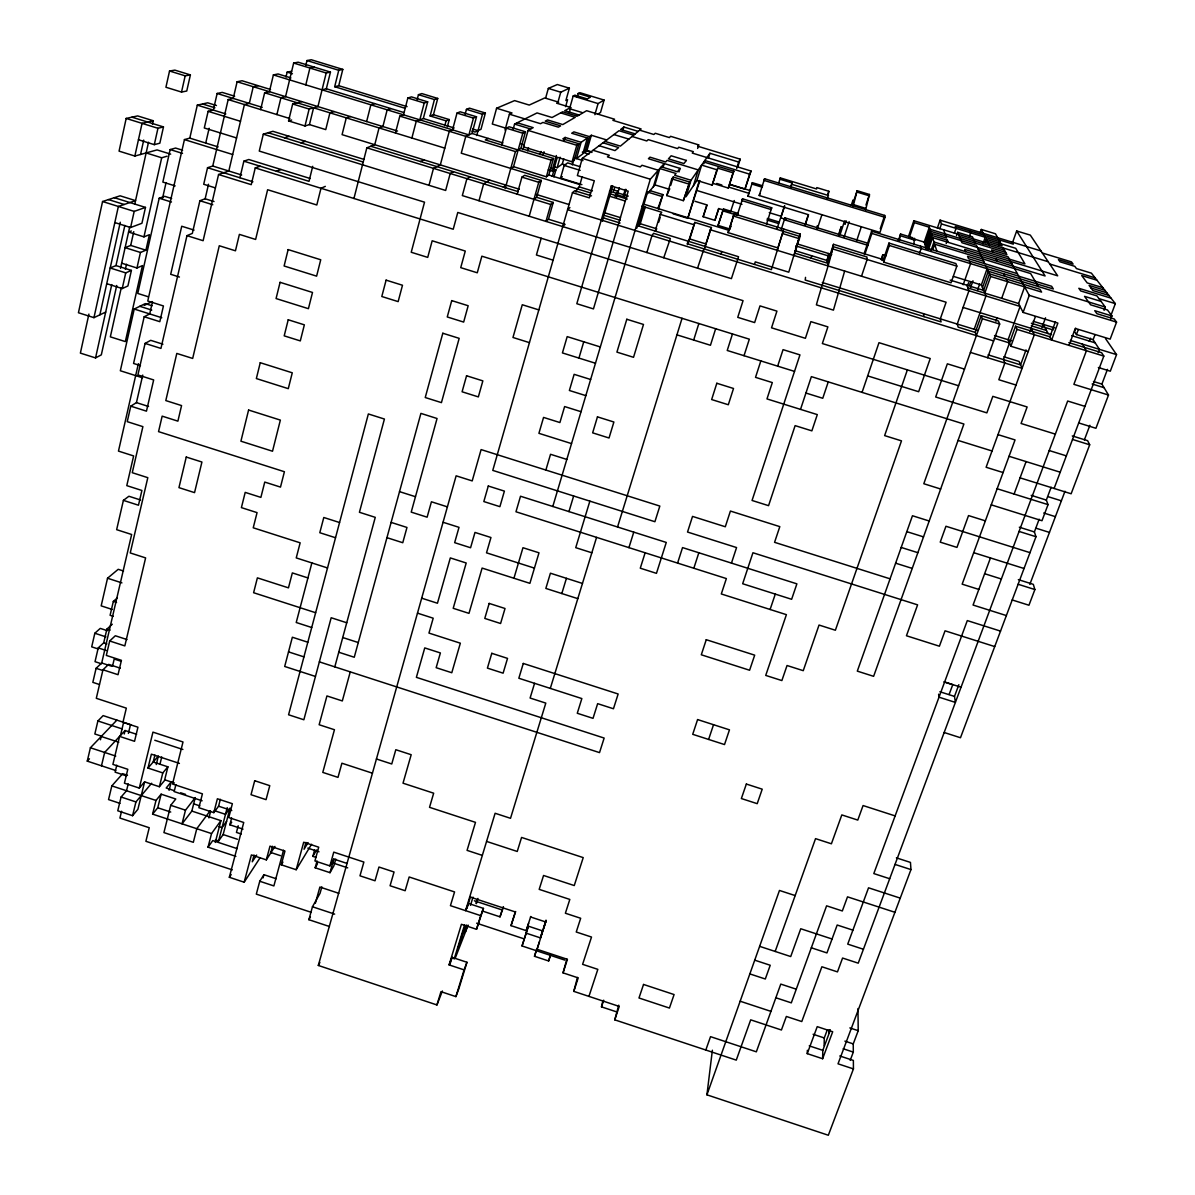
<?xml version="1.0" encoding="UTF-8"?>
<svg xmlns="http://www.w3.org/2000/svg" width="1195" height="1195" viewBox="0 0 1195 1195"><rect width="100%" height="100%" fill="white"/><g stroke="black" fill="none" stroke-linecap="round" stroke-linejoin="round"><path stroke-width="1.5" d="M845.029 221.135L845.014 224.287L846.15 220.836M828.912 1029.941L828.867 1033.048L830.062 1029.851M824.132 1045.759L824.281 1037.947L827.224 1030.045M807.372 1050.3L807.252 1053.646L822.623 1058.725L822.802 1050.345L830.286 1030.254M844.656 271.041L833.438 310.132L816.394 304.874C821.816 284.649 829.449 264.782 833.498 244.318L883.404 259.629L883.717 262.138L951.041 282.797L956.836 266.126L955.91 263.572L888.975 243.078L883.404 259.629M827.806 265.858L828.09 260.809L833.498 244.318M828.508 253.519L827.164 261.585M827.388 199.027L828.822 191.275L816.782 187.6L816.603 188.974L780.305 177.891L778.662 183.104M816.932 228.932L817.275 225.736M811.256 258.18L811.539 255.715M839.786 1055.962L853.364 1060.443L853.439 1068.913L828.329 1135.25L706.932 1094.829L712.369 1050.226M805.535 277.359L805.206 280.033L941.122 321.903L940.316 318.856L946.111 302.23L710.308 229.754L704.124 249.77M754.508 264.424L755.27 261.869L788.76 272.191L800.321 234.145L734.148 213.86L728.024 232.607L777.915 247.933L777.347 250.352M794.152 255.521L799.948 236.446L733.222 215.966M93.957 317.661L118.365 206.451L135.543 200.626L120.112 195.816L102.561 201.522L78.437 312.746L93.957 317.661L105.698 312.074M152.482 124.34L153.274 120.755L137.634 115.915L126.177 118.439L119.067 151.138L134.856 156.052L157.053 149.913L170.676 154.14M1084.94 406.36L1067.673 401.027L858.234 963.17L842.58 958.046L837.471 971.893L821.876 966.77L801.785 1021.546L786.355 1016.467L781.425 1030L750.699 1019.843L736.269 1060.129L614.768 1019.843L618.726 1005.174M88.908 314.076L80.379 353.108L95.555 357.917L101.321 354.855L116.722 285.486M99.872 314.838L120.277 222.24M134.856 156.052L142.056 123.354L153.274 120.755M95.555 357.917L111.762 284.589M106.743 283.678L122.234 288.563L127.91 285.978L131.39 270.414L125.729 272.878L110.194 267.994L115.975 265.574L124.848 225.437M140.547 154.484L143.714 140.099M120.516 268.337L129.732 226.826M134.766 204.136L148.509 142.235M130.613 227.513L134.184 211.395L145.491 207.407L141.936 223.271L130.613 227.513L114.839 222.569M121.203 288.055L110.343 336.856L125.341 341.591L142.444 265.604L136.962 267.994L121.666 263.184M125.37 269.368L126.506 264.244M131.36 230.993L128.567 232.054L143.953 236.864L149.405 234.713L145.924 250.188L140.442 252.459L125.117 247.664L130.703 245.423L133.765 231.666M169.541 71.013L165.926 87.25L181.52 92.06L186.749 91.014L190.393 74.912L174.873 70.132L169.541 71.013L185.18 75.823L190.393 74.912M122.234 288.563L125.729 272.878M154.304 144.655L157.949 128.283L163.476 126.924L159.846 143.176L154.304 144.655L138.456 139.74M136.962 267.994L140.442 252.459M143.953 236.864L161.698 157.77L167.076 156.201M181.52 92.06L185.18 75.823M152.064 305.756L145.282 303.62L134.228 309.042L120.337 370.749L142.489 377.769M171.632 198.489L164.671 196.324L159.204 198.221L137.754 293.447L148.105 296.704M182.596 150.226L175.59 148.06L170.168 149.569L162.849 182.088L175.142 185.912M162.55 198.176L166.075 182.581M152.497 301.797L149.719 313.926L144.192 316.75L133.571 363.459L140.472 365.64M218.132 146.895L189.796 138.127L184.433 139.591L147.762 301.02L163.431 305.95L159.816 321.679L144.192 316.75M138.381 363.698L118.469 451.098L133.631 455.937L126.789 485.633L141.906 490.473L138.471 505.216L123.399 500.376L116.647 529.669L131.644 534.494L101.709 663.001L96.093 668.304L92.837 682.36L99.394 684.496M189.796 138.127L197.309 105.145L207.691 102.815L216.459 105.518M142.743 375.081L136.439 402.625L130.778 406.166L127.238 421.656L142.892 426.645L132.257 472.697L147.807 477.671L130.24 552.941L145.611 557.901L124.833 645.897L109.686 640.983L106.325 655.413L121.427 660.327L118.036 674.697L102.964 669.783L96.302 698.313L126.326 708.142L122.951 722.303L137.933 727.202L134.542 741.303L119.575 736.389L112.898 764.397L127.79 769.296L124.429 783.188L139.292 788.088L144.61 781.859L159.383 786.713L164.507 780.544L167.898 766.832L153.214 762.007L154.902 755.106M162.938 344.205L150.704 340.336L145.088 343.413L137.903 374.931L153.662 379.935L146.462 411.155L130.778 406.166M234.653 96.212L222.24 92.403L217.146 93.479L213.322 110.089L208.124 111.329L204.3 127.984L236.565 137.948M705.155 246.439L711.428 227.513L694.848 222.404L689.769 238.97L687.155 243.675L771.387 269.622L783.756 229.067M205.734 143.056L209.14 128.253M107.341 630.691L100.261 628.391L94.838 633.245L91.701 646.853L98.02 648.915M123.533 571.016L118.215 569.298L107.535 578.231L101.172 605.865L112.3 609.48M214.024 201.537L205.152 198.773L199.894 200.73L192.335 233.398L186.973 235.654L160.937 348.417L145.088 343.413M241.659 174.993L212.755 166.03L207.542 167.718L203.718 184.269L215.01 187.779M112.285 624.223L106.893 629.108L103.696 642.85L98.229 647.899L95.032 661.671L101.441 663.763M205.152 198.773L208.513 184.254M212.755 166.03L228.185 99.573L233.234 98.438L237.118 81.753L242.062 80.752L270.533 89.505M117.349 597.903L113.331 601.429L110.104 615.291L113.316 616.336M258.06 85.681L253.25 86.712L249.322 103.382L244.407 104.562L228.813 171.005L218.565 174.515L203.12 240.703L186.973 235.654M616.5 1011.836L601.488 1006.862L602.952 1000.588M115.721 770.491L87.265 761.125L90.402 747.771L116.886 720.122M130.613 724.648L103.143 715.611L97.9 720.958L94.838 733.984L101.739 736.254M112.554 666.078L114.212 659.028L120.814 661.179M868.033 243.302L784.951 217.849L784.503 219.79L868.197 245.438M100.44 739.765L101.216 736.478L118.783 742.244M239.926 177.771L243.87 161.161L248.784 159.503L310.162 178.503M101.485 765.801L104.652 752.447L125.072 730.518L136.618 734.298M260.644 109.567L264.633 92.762L269.398 91.671L273.386 74.912L278.062 73.971L290.923 77.914M260.122 166.195L255.252 167.912L251.249 184.657L218.565 174.515M363.967 159.398L272.893 131.301L263.303 134.169L259.27 151.078L424.524 202.179L411.229 252.264L427.72 257.388L432.172 240.778L465.273 251.055L460.732 267.65L477.268 272.789L481.854 256.193L749.325 339.186L744.022 355.692M120.471 735.522L123.608 722.363M790.627 187.809L792.076 182.94L779.917 179.22L780.305 177.891M127.492 775.271L122.667 773.688L111.822 785.892L108.551 799.589L119.963 803.354M116.766 765.233L115.108 772.149L126.58 775.913M124.235 733.999L125.072 730.518M128.403 733.386L130.479 724.723M276.896 114.571L280.93 97.766L285.56 96.631L293.656 63.051L298.167 62.2L330.447 72.088L326.34 88.774L322.067 89.834M285.993 77.048L287.159 72.133L291.61 71.252M128.194 783.875L126.536 790.746L121.098 797.02L117.767 810.793L132.57 815.692L137.903 809.269L144.61 781.859M121.576 811.241L119.918 818.052L149.241 827.732L145.895 841.295L232.308 869.885M334.152 111.568L329.925 112.823L325.757 129.613L309.46 124.594L304.994 125.968L288.578 120.919L292.67 103.98L301.752 101.605M305.771 65.486L306.981 60.557L311.268 59.75L342.801 69.4L338.753 85.696L334.675 86.712L338.753 70.281L342.801 69.4M305.815 84.86L309.908 68.025L314.3 67.144M132.57 815.692L135.931 801.92L151.66 783.233M139.292 788.088L152.945 732.132L182.999 741.976L172.528 784.01L202.418 793.839L198.893 807.715L213.83 812.63L218.58 806.207L220.358 799.321M167.898 766.832L162.789 772.911L147.986 768.056L151.377 754.179L179.414 763.396M304.994 125.968L309.132 109.044L317.945 106.579L326.19 73.014L330.447 72.088M309.46 124.594L313.583 107.804M156.261 764.561L158.352 756.047L147.986 768.056M160.085 763.71L161.743 756.943M191.842 811.076L195.263 797.588L185.494 810.18L182.043 823.848L191.842 811.076L220.911 820.651L211.53 833.572L152.601 814.124L155.992 800.456L161.131 794.182L175.77 799.007L170.736 805.31L163.924 832.586L193.321 842.311L196.787 828.703L210.126 810.837M159.383 786.713L162.789 772.911M312.717 166.314L308.997 181.326L243.87 161.161M152.601 814.124L157.755 807.775L161.131 794.182M169.093 790.313L171.184 781.933L166.195 788.013L174.261 790.672M175.889 784.682L174.156 791.583L202.119 800.784M785.981 219.447L780.813 217.863L781.201 216.325L769.251 212.665M366.626 121.546L370.868 104.816L374.752 103.621M353.944 198.475L366.835 147.821L374.767 144.714L379.054 127.925L382.893 126.55L387.18 109.82L390.929 108.596M208.916 817.918L210.634 811.241M213.83 812.63L217.385 798.768L232.368 803.697L228.768 817.559L243.735 822.489L229.335 877.294L244.168 882.209L260.047 857.846M235.863 856.367L208.035 847.165L211.53 833.572M395.455 132.974L399.817 116.109L403.492 114.825L407.839 98.02L411.438 96.885L427.676 101.859L423.314 118.514L416.278 121.158L411.887 138.023M215.279 842.43L220.911 820.651M215.399 839.891L218.595 840.951L227.229 807.626M218.595 840.951L223.151 834.558L230.008 808.104L225.496 814.333L214.263 810.628M417.16 99.588L418.444 94.674L421.865 93.583L437.728 98.438L433.441 114.72L430.125 115.96L434.427 99.558L437.728 98.438M243.018 829.136L229.858 824.804L231.636 817.948M419.833 119.829L424.225 103.024L427.676 101.859M238.193 825.76L236.446 832.422L241.256 834.005M311.865 562.935L296.226 622.505L311.716 627.509M614.768 1019.843L619.249 1006.429L573.794 991.372L577.469 977.435M244.168 882.209L251.398 854.933L266.321 859.862L274.955 846.418M428.99 185.315L433.486 168.361L440.328 164.895L449.26 131.286L452.546 129.867L457.013 113.077L460.209 111.807L476.506 116.796L472.01 133.452L465.781 136.35L461.255 153.199L590.315 192.858M444.779 125.759L446.079 120.859L449.275 119.575L447.363 126.76M254.057 854.993L252.264 861.789L256.671 855.067M276.194 878.743L263.931 874.695L259.763 881.253L256.313 894.129L310.954 912.233M465.124 114.272L466.438 109.357L469.486 108.162L485.379 113.017L480.987 129.284L475.057 132.048L471.831 131.062M266.321 859.862L269.995 846.135L284.963 851.079L281.243 864.792L296.181 869.721L311.566 844.253M263.064 877.892L263.931 874.695M270.667 853.096L272.505 846.269M476.506 116.796L473.444 118.096L468.918 134.901L273.386 74.912M283.514 850.228L273.879 885.928L259.763 881.253M476.715 135.543L482.466 114.257L485.379 113.017M334.794 666.87L375.26 517.345L359.426 512.282L384.417 419.042L368.359 413.963L288.578 714.774L303.859 719.763L331.179 617.74L346.744 622.759M569.193 112.853L570.717 107.475L556.661 103.188L558.692 102.187L544.756 97.945L529.236 105.07L514.597 100.604L496.582 108.252L492.295 124.026L505.978 128.224M296.181 869.721L303.694 842.236L318.721 847.195L314.927 860.953L329.925 865.912L333.823 859.071L347.073 863.432M350.254 671.874L342.323 700.942L326.937 695.938L319.14 724.738L334.451 729.727L322.784 772.403L337.991 777.377L341.904 763.217L372.437 773.195M479.016 200.745L483.646 183.806L489.666 180.087M305.92 842.415L304.053 849.257L308.101 842.595M505.037 130.061L509.399 114.182L512.013 112.972L496.582 108.252M501.736 144.953L506.336 128.179L509.13 126.789L525.471 131.794L520.856 148.434L515.433 151.586L505.216 188.496M316.033 857.398L312.866 856.352L314.658 849.809M513.223 129L514.582 124.086L537.048 112.927L552.045 117.513L562.726 111.777L577.185 116.184L586.611 110.702L614.559 119.231L612.93 120.351L641.132 128.955L620.399 146.119L604.879 141.368M335.765 859.085L333.868 865.852L330.014 872.679L315.166 867.779L317.048 860.968M510.773 168.42L513.536 166.688L522.812 133.228L525.471 131.794M329.432 926.513L308.878 919.702L312.463 906.766L320.066 893.262L321.843 886.839M517.241 122.771L533.179 127.641L528.085 130.389L523.5 146.895L572.091 161.803L574.302 160.16L578.977 143.788L562.86 138.859L565.13 137.425L581.129 142.31L587.357 138.008L571.733 133.243L573.869 131.883L589.359 136.618L591.346 135.259L606.731 139.964M522.932 149.614L523.903 146.119M315.39 903.181L319.887 887.048L338.812 893.307M527.652 150.794L528.534 147.612M329.925 865.912L333.763 852.14L363.877 862.058L359.979 875.816L375.021 880.775L378.964 867.032L394.051 872.006L390.078 885.749L405.15 890.723L409.168 876.981L454.563 891.933L450.44 905.661L480.704 915.639L483.467 908.394L468.44 903.435L465.557 910.65L495.118 813.272L510.519 818.306L545.801 703.108L530.102 698.029L534.568 683.316M517.181 194.143L521.916 177.129L524.635 175.292L541.335 180.43L536.585 197.294L533.971 199.311M545.667 97.96L548.326 88.415L557.333 84.531L569.373 88.191L565.892 100.529L567.58 99.693L565.608 106.669M330.014 872.679L333.823 859.071M573.794 991.372L578.201 977.883L563.039 972.864L566.863 959.152M540.11 154.603L540.991 151.436M543.008 155.335L544.024 151.75M557.617 103.338L560.754 92.209L569.373 88.191M442.389 990.999L436.937 1004.95L318.318 965.455L456.132 475.819L472.204 480.913L481.107 449.589L659.834 506.068L654.905 521.722L492.773 470.397L572.465 192.664L574.765 190.707L591.51 195.861M529.206 216.235L538.751 182.297L541.335 180.43M513.536 166.688L546.369 176.785L551.074 160.1L553.494 158.442L520.856 148.434M546.369 176.785L548.819 174.993L553.494 158.442M552.299 169.795L556.332 155.529M577.185 97.049L578.186 93.479L590.405 97.198L587.238 98.916L574.87 95.152L573.182 95.988L569.582 108.715L581.995 112.494M553.599 170.287L557.109 157.874M552.224 176.397L553.599 171.527L555.944 169.839L550.641 168.211M553.912 176.98L555.944 169.839M564.204 140.666L565.13 137.425M553.688 166.673L557.139 167.733L560.111 157.217M541.171 238.238L536.421 254.998L553.106 260.166M553.24 202.433L550.775 204.494L545.966 221.404L548.46 219.223L553.24 202.433L536.585 197.294M557.139 167.733L562.292 164.014L563.771 158.845M581.905 184.627L560.56 178.055L564.145 165.433L567.64 162.879L579.963 166.658M572.091 161.803L576.797 145.297L578.977 143.788M572.375 164.925L573.854 159.712M581.129 142.31L576.468 158.562L582.802 153.886L587.357 138.008M633.619 135.169L619.01 130.703L582.294 158.397L577.379 175.575L594.303 180.774L589.344 197.862L572.465 192.664M594.871 114.69L598.068 103.577L604.102 100.066L579.829 92.672L578.186 93.479M589.359 136.618L584.848 152.377L586.85 150.884L591.346 135.259M576.065 192.126L577.021 188.78L579.246 186.883L582.129 176.875M604.102 100.066L600.532 112.464L597.515 114.361M622.939 130.255L623.88 127.029L638.19 131.39M602.355 221.209L612.721 185.763M613.632 191.066L614.603 187.734M615.037 196.413L617.86 191.26L611.422 189.288M616.426 196.114L617.86 191.26M616.545 197.28L619.398 187.6M623.387 195.636L625.239 189.333M624.313 195.741L626.15 189.467M513.94 578.246L522.962 547.713L538.99 552.807L529.893 583.339L482.108 568.073L468.978 613.364L453.204 608.3L466.199 562.994L450.321 557.916L437.445 603.236L421.701 598.187M545.876 470.053L550.536 454.294L566.803 459.433M578.933 358.097L583.757 341.785M552.792 506.471L650.304 179.235L664.241 163.566L663.18 167.121M771.686 207.736L771.148 209.558L741.811 200.581L742.558 198.818L771.686 207.736L766.488 224.242M536.689 949.263L534.494 956.299L548.639 960.974L550.208 955.671M636.815 228.17L646.883 194.397L654.935 184.881L659.819 168.54L676.041 173.499L674.652 175.247L691.009 180.266L709.905 153.274L738.689 162.057L740.198 159.174L697.671 146.208L698.702 144.894L670.619 136.32L669.379 137.574L655.248 133.257L653.889 134.497L639.669 130.165M638.548 225.93L643.537 209.23L645.21 207.153L640.266 223.734L638.548 225.93L738.54 256.731L731.415 278.644L462.331 195.592L466.916 178.652L470.083 176.815M653.381 186.719L658.296 170.243L641.969 165.254L640.281 166.941L607.404 156.874L609.345 155.26L593.064 150.286M658.087 207.885L662.911 194.591L649.871 190.602M658.475 209.334L662.911 194.591M568.954 511.594L573.645 496M646.868 252.548L651.947 235.654L653.575 233.339L670.35 238.507L663.748 257.762M641.909 206.137L661.746 212.232L660.208 214.353L655.174 231.053L656.757 228.813L640.266 223.734M658.744 222.18L660.237 217.206M666.765 195.577L671.799 178.847L673.233 177.039L689.739 182.088L683.346 200.67L666.765 195.577L669.738 188.661M670.739 185.33L673.233 177.039M678.999 171.96L680.074 168.405L648.422 158.726L649.975 157.157L665.66 161.967L667.064 160.384L698.253 169.914L693.458 185.628M436.937 1004.95L440.97 991.656L455.892 996.615L458.805 988.862L466.946 962.274L452.068 957.344L449.096 964.903L464.093 969.877L466.946 962.274M449.096 964.903L461.419 924.303L476.521 929.292L483.467 908.394M561.814 593.542L566.43 578.32M589.867 501.123L575.736 547.668L591.854 552.792M450.052 964.006L452.068 957.344M466.901 908.529L470.516 896.623M697.626 148.449L698.702 144.894M683.346 200.67L689.739 182.088M454.19 959.017L464.541 924.975M470.501 905.347L473.011 897.131M691.009 180.266L686.005 196.727L696.939 180.475L701.629 165.104L716.88 169.765L717.851 168.166L733.013 172.797L733.864 171.199L703.795 162.012M466.379 925.049L463.959 932.996L466.647 926.125M465.497 931.861L467.409 925.602M475.983 903.106L477.044 899.596M476.372 903.674L477.97 898.431M703.825 163.834L704.856 160.503L749.638 174.171L751.043 171.019L692.234 153.065L693.354 151.645L678.79 147.209L677.565 148.583L648.258 139.636L646.794 140.965L632.065 136.469M673.129 213.83L687.782 218.341L699.314 180.55M699.882 180.564L687.782 218.341M708.426 158.113L709.905 153.274M455.892 996.615L464.093 969.877M476.521 929.292L480.704 915.639M550.312 688.395L596.574 537.362M687.454 244.631L694.848 222.404M696.939 180.475L712.16 185.135L716.88 169.765M712.16 185.135L717.851 168.166M718.822 208.722L714.924 220.343L703.138 216.728L706.783 204.883L694.967 201.268M707.082 205.122L703.138 216.728M617.546 526.995L682.046 318.303M697.551 268.188L703.96 248.859M714.924 220.343L718.598 208.513L730.414 212.142L731.101 210.649M482.332 911.008L500.018 916.849L503.005 907.229M500.018 916.849L503.454 906.871M713.161 183.418L728.278 188.048L733.013 172.797M733.864 171.199L728.278 188.048M729.398 228.887L718.061 225.407L723.483 208.946L738.002 213.397L737.21 215.264L722.602 210.783M723.483 208.946L718.061 225.407M736.688 168.495L738.689 162.057M737.733 167.121L740.198 159.174M730.414 212.142L734.253 200.521M528.623 923.272L526.203 930.651L511.012 925.647L515.299 911.934L469.725 896.922M628.928 547.639L633.768 532.134M693.683 340.052L698.851 323.516M515.687 911.501L511.012 925.647M734.148 213.86L728.995 230.351L643.582 204.121M729.876 229.201L730.877 225.974L728.024 232.607M730.025 184.642L744.933 189.198L749.638 174.171M737.21 215.264L742.558 198.818M751.043 171.019L744.933 189.198M526.099 933.146L540.394 937.866L542.575 930.875L528.384 926.185L522.051 945.977L564.876 960.123M563.039 972.864L567.416 959.316L537.063 949.293L539.393 941.794M543.695 928.246L545.981 920.942M805.206 225.108L808.552 214.727L747.965 196.189L752.342 182.671L762.679 185.822M526.203 930.651L530.759 916.475M645.136 552.777L640.281 568.193L656.458 573.346L666.272 542.44L520.512 496.239L515.971 511.774L726.366 578.574L721.302 593.96L786.4 614.663L765.726 675.414L781.874 680.567L787.042 665.51L803.249 670.679L819.038 625.045L835.38 630.243L901.493 440.865L884.629 435.607L907.378 369.882M715.656 328.73L710.457 345.265L676.938 334.854M522.051 945.977L528.384 926.185M759.213 195.532L764.591 178.742L884.703 215.429L885.002 217.356L879.953 232.457L759.213 195.532L759.856 193.769M534.494 956.299L536.51 949.965M540.394 937.866L546.025 920.135M537.063 949.293L545.861 921.45M732.475 333.958L727.232 350.479L794.511 371.391M777.123 228.454L784.488 206.048M780.813 217.863L784.667 205.809M790.97 186.42L792.076 182.94M781.246 229.425L784.951 217.849M548.639 960.974L550.671 954.641M777.915 247.933L783.233 231.307M677.58 563.084L682.539 547.594L796.886 583.847L791.628 599.292L742.663 583.743L752.94 552.747L917.596 604.864L906.452 635.755L939.404 646.211L945.051 630.811L994.718 646.57M795.526 248.978L800.321 234.145M693.832 568.237L698.836 552.762M760.842 360.92L755.524 377.351L772.314 382.579L766.981 398.921L817.305 414.605L811.868 430.857L795.123 425.629L768.564 505.664L752.058 500.466L799.948 354.885L783.054 349.642L777.661 366.148M805.445 223.525L808.223 214.921M827.702 194.71L828.822 191.275M817.32 228.828L821.831 214.98M826.776 260.749L828.374 255.909L795.81 245.901M838.487 234.952L841.205 226.677L838.995 234.892M588.941 996.391L597.829 969.354L582.607 964.335L591.51 937.044L576.244 932.01L580.68 918.268L565.384 913.234L569.821 899.432L539.184 889.364L543.561 875.472L574.257 885.555L583.22 857.607L521.573 837.441L517.241 851.467L486.574 841.414M731.459 563.099L736.568 547.564L687.528 532.044L692.532 516.404L725.305 526.756L730.414 511.057L779.812 526.636L774.569 542.321L890.066 578.828M840.025 234.773L844.462 221.269M851.273 205.271L852.991 200.073L853.081 203.03L857.144 190.707L869.452 194.471L865.628 209.842M853.185 206.048L857.144 190.707M843.984 237.342L849.137 221.702M865.957 205.017L869.452 194.471M601.488 1006.862L603.699 1000.2M800.516 409.377L811.375 376.634L963.902 424.031L873.62 676.325L857.308 671.127L912.457 515.747L929.202 521.005M856.531 241.181L861.192 227.11M864.09 253.803L871.618 231.203L1051.63 286.277L1053.318 288.966L871.842 233.413L871.618 231.203M864.777 254.58L871.842 233.413M861.52 276.224L867.107 259.494L866.928 256.985L833.408 246.708L827.941 263.318L794.57 253.056M708.605 739.436L713.534 724.708M828.255 381.877L822.757 398.279L805.923 393.035M880.252 228.753L884.703 215.429M881.148 259.599L882.776 254.729L886.063 255.73M881.985 260.42L882.776 254.729M883.717 262.138L889.334 245.468L888.975 243.078M770.103 609.48L775.286 594.109M898.222 240.957L900.567 234.026L912.801 237.76M899.193 241.181L900.567 234.026M913.846 220.716L908.827 235.49L909.29 237.536L924.243 242.107L925.438 246.379L930.606 231.292L929.337 227.229L914.354 222.658L913.846 220.716L1048.194 261.735M909.29 237.536L914.354 222.658M862.058 392.378L878.982 342.681L930.233 358.53L918.656 391.721L867.675 375.902M913.846 243.735L914.548 238.298M919.478 253.385L921.136 248.515L920.523 246.155M924.243 242.107L929.337 227.229M924.84 244.228L929.964 229.246L1005.682 252.369M926.05 248.56L931.264 233.354L946.604 238.044L943.602 229.798M927.26 249.083L931.921 235.46L931.264 233.354M928.485 249.606L932.593 237.596L1057.68 275.821L1030.314 235.116L1016.661 230.964L1012.464 242.779M937.373 228.066L940.092 220.149L1040.92 250.905M930.98 250.681L933.967 241.973L932.593 237.596M939.808 228.738L941.466 223.928L940.092 220.149M932.862 249.486L934.684 244.213L1030.643 273.565L1038.335 286.576M946.216 243.586L947.396 240.195L931.921 235.46M954.372 233.189L956.045 228.379L955.253 226.438L1013.255 244.138L1012.06 242.107M956.553 235.579L957.673 232.323L972.476 236.849L973.417 238.895M969.518 236.042L970.639 232.831L969.728 230.859M980.049 232.965L981.289 229.455L995.48 233.787L1002.127 245.901L987.294 241.375M963.2 284.754L970.594 263.647L969.563 261.167M967.412 286.053L968.607 282.662M982.977 243.705L985.233 237.282L981.289 229.455M969.563 285.187L970.773 281.751M985.128 242.54L986.263 239.314L1015.72 248.306L1024.922 263.886L978.361 249.65M970.534 287.741L972.969 280.81M705.812 1050.032L710.532 1036.662L756.345 1051.824L780.783 984.097L796.273 989.191M977.435 290.34L979.691 283.917M974.179 329.282L985.98 295.972L981.364 284.948L987.1 268.696M982.484 287.637L988.28 271.25L1105.3 307.07L1104.075 310.341M998.721 244.945L999.856 241.734L941.466 223.928M984.799 293.148L990.685 276.493L985.95 266.186M976.39 335.616L975.269 332.419L981.214 315.674L998.363 320.947L999.677 324.054L987.623 357.723M706.932 1094.829L779.469 890.454L795.168 895.578M981.214 315.674L982.38 318.736L923.81 483.736L940.644 489.009M1001.694 298.332L1007.639 281.691L1006.28 279.003M995.883 321.216L997.063 317.9M775.167 951.459L815.543 838.636L831.406 843.789L841.818 814.915L857.786 820.084L863.074 805.549L895.115 815.901M1016.004 385.044L998.826 379.726L1004.846 363.026L1003.486 359.605L1015.526 326.22L1049.897 336.796L1051.66 340.037L1057.874 323.083L1023.099 312.418L1018.618 303.515L1024.608 286.89M1028.178 351.569L1010.895 346.251L1016.99 329.372L1015.526 326.22M1023.099 312.418L1029.253 295.359L1008.132 256.85L961.975 242.734L957.673 232.323M1029.911 331.687L1035.363 316.675M1026.027 349.896L1020.575 364.878L988.131 354.87M1041.965 327.579L1045.52 317.825M1049.897 336.796L1055.439 321.664M764.591 178.742L763.978 180.385L885.002 217.356M807.252 1053.646L817.231 1026.639L832.691 1031.748L822.623 1058.725M990.461 557.945L973.059 605.043L1006.369 615.574M1014.092 494.028L1026.087 461.584M1069.032 345.385L1075.291 328.431L1110.17 339.141L1116.563 322.127L1114.233 319.005L1096.89 313.688L1094.754 310.685L1111.947 315.943L1110.693 319.304M1075.754 328.266L1074.559 331.508L1076.456 334.57L1093.126 339.694L1099.43 349.358L1098.19 352.674M1076.456 334.57L1078.263 329.686M949.099 694.519L952.759 684.675L943.871 681.837M938.628 694.205L939.001 697.178L955.388 702.406L954.491 696.401L958.853 684.69M1089.302 341.397L1090.497 338.185M1093.126 339.694L1094.949 334.809M1110.558 316.406L1115.338 303.635L1091.393 273.147L1076.486 268.591L1074.783 266.321L1059.995 261.81L1058.441 259.614L1073.11 264.095L1071.467 261.899L1042.339 253.011M944.169 732.505L960.481 737.733L1035.975 536.719L1034.392 531.924L1039.157 519.213M991.238 504.843L1041.98 520.721L1048.03 504.634L1046.342 500.078L1051.152 487.231M896.384 857.861L910.456 862.417L910.963 869.587L838.024 1063.819L853.439 1068.913M1054.109 488.456L1103.822 356.08L1101.611 352.689L1068.838 342.621M850.198 1060.368L853.305 1052.108L853.245 1043.892L858.219 1030.688L857.965 1008.565M1078.712 422.94L1095.934 428.288L1108.512 395.037L1101.909 384.103L1107.451 369.374M1029.836 584.385L1064.984 491.264M1084.373 439.894L1089.885 425.286M1105.509 338.558L1116.548 354.616L1110.304 371.197L1098.339 367.507M1018.349 579.635L1033.316 584.355L1034.885 589.553L1028.955 605.238L1012.225 599.965M1072.288 435.921L1087.629 440.686L1089.691 444.779L1071.138 493.774L1020.067 477.851M455.131 958.405L468.141 925.109M747.965 196.189L748.563 194.77M752.342 182.671L751.789 184.015L762.171 187.197M720.794 254.042L721.84 251.577M710.308 229.754L711.428 227.513M318.318 965.455L319.887 962.453M308.878 919.702L310.416 916.953M315.166 867.779L317.541 863.701M312.866 856.352L316.675 849.929M281.243 864.792L282.946 862.073M229.335 877.294L231.188 874.546M229.858 824.804L231.696 822.22M208.035 847.165L212.77 840.578L237.148 848.629M226.572 821.353L222.031 827.672L218.834 826.611M680.074 168.405L677.401 171.766L661.313 166.852M87.265 761.125L89.446 758.81M102.964 669.783L108.625 664.36L120.262 668.154M562.74 226.587L565.101 224.346L548.46 219.223M109.686 640.983L115.332 635.755L127.029 639.564M569.925 207.571L567.595 209.663L993.628 340.933M560.56 178.055L562.322 176.696M623.88 127.029L620.653 129.463L635.172 133.885M123.399 500.376L128.896 496.254L140.532 499.988M503.304 187.047L506.142 185.165M576.065 115.556L577.678 114.63M453.502 171.707L450.201 173.499L445.66 190.453L263.303 134.169M570.717 107.475L564.757 110.672L579.127 115.064M488.277 138.441L485.319 139.92L551.074 160.1M144.266 305.427L152.124 301.558M420.386 161.519L423.911 159.846M325.324 186.375L320.977 188.272L316.809 204.987L267.62 189.736L255.625 239.448L239.388 234.384L235.46 250.801L219.282 245.752L192.679 358.44L176.8 353.436L165.806 400.579L181.565 405.583L177.891 421.148L162.161 416.144L158.547 431.634L284.41 471.726L280.496 487.097L264.752 482.078L260.883 497.389L245.199 492.385L241.405 507.621L257.059 512.625L253.235 527.802L300.154 542.829L296.24 557.916L327.52 567.954M276.403 171.229L281.064 169.496M300.871 142.817L305.367 141.309M350.389 116.557L346.281 117.857L342.084 134.647L519.332 189.228M284.5 137.769L289.115 136.305M288.578 120.919L291.64 120.023M548.326 88.415L560.754 92.209M573.182 95.988L598.068 103.577M857.218 192.141L869.601 195.92M560.649 112.883L575.213 117.334L562.785 124.579L547.549 119.933L545.249 121.173L560.604 125.863L558.379 127.148L542.903 122.428L540.543 123.697L509.399 114.182M791.747 184.299L828.523 195.532M959.361 236.401L1004.472 250.173M1049.718 263.99L1095.083 277.837M853.125 204.524L865.494 208.303M1096.965 280.242L1081.714 275.582L1087.211 282.916L1102.806 287.681M613.901 134.557L628.854 139.113M930.606 231.292L976.345 245.259L984.814 263.707M1104.822 290.236L1089.093 285.426L1092.947 290.579L1108.93 295.464M1011.956 263.826L964.709 249.382L965.65 251.667M1091.005 287.98L1106.854 292.835M933.967 241.973L1045.102 275.955L1016.661 230.964M602.982 142.788L618.637 147.582L615.007 150.585L599.113 145.715M1111.036 298.152L1078.831 288.294L1080.713 290.938L1096.935 295.897L1105.3 307.07M900.955 235.938L915.041 240.255M983.694 261.272L967.577 256.342L968.562 258.732L1017.348 273.655M730.04 184.403L750.266 190.602M1098.967 298.63L1115.338 303.635M716.731 183.447L721.84 185.016M728.666 187.092L749.131 193.366M1101.043 301.394L1084.552 296.345L1090.572 304.8L1107.481 309.983L1111.947 315.943M306.981 60.557L338.753 70.281M418.444 94.674L434.427 99.558M466.438 109.357L482.466 114.257M514.582 124.086L530.655 129M528.085 130.389L576.797 145.297M585.371 149.913L590.315 151.436M586.85 150.884L591.973 152.452M293.656 63.051L326.19 73.014M407.839 98.02L424.225 103.024M457.013 113.077L473.444 118.096M506.336 128.179L522.812 133.228M671.799 178.847L688.439 183.94M889.334 245.468L956.836 266.126M990.685 276.493L1041.592 292.088L1039.949 289.31L989.475 273.849L983.634 290.37L950.159 280.108M582.323 152.153L588.986 154.2M697.731 190.752L741.976 204.3M582.294 158.397L650.304 179.235M1029.253 295.359L1116.563 322.127M338.753 85.696L407.092 106.639M433.441 114.72L449.275 119.575M574.362 157.964L582.951 160.593M767.324 218.431L778.976 222.001M287.159 72.133L292.431 73.761M334.675 86.712L405.329 108.357M430.125 115.96L446.079 120.859M472.712 129.015L478.045 130.658M520.751 143.744L524.321 144.849M654.935 184.881L669.484 189.348M953.371 276.374L981.364 284.948M766.876 219.94L778.587 223.54M326.34 88.774L403.88 112.554M423.314 118.514L454.145 127.97M472.01 133.452L502.931 142.937M967.905 287.965L1018.618 303.515M562.292 164.014L565.683 165.044M564.145 165.433L580.202 170.347M646.779 191.797L661.552 196.338M399.817 116.109L515.433 151.586M782.71 233.593L799.56 238.776M833.303 249.128L1020.097 306.443L1008.102 339.724L1010.895 346.251M797.827 244.094L831.735 254.505M548.266 169.884L553.599 171.527M618.024 192.963L628.271 196.099M609.51 191.155L615.993 193.142M1033.167 321.276L1054.797 327.923M616.441 194.576L626.763 197.743M548.819 174.993L579.799 184.523M610.839 194.053L627.211 199.087M794.989 250.636L828.09 260.809M1031.375 323.262L1053.183 329.954M1071.661 335.631L1095.188 342.86M237.118 81.753L397.547 131.047M579.246 186.883L592.421 190.931M608.897 195.995L625.403 201.074M1031.255 325.787L1046.461 330.462M264.633 92.762L444.779 148.135M660.208 214.353L693.593 224.615M963.08 307.444L1051.585 334.645M1070.361 340.426L1116.548 354.616M292.67 103.98L309.132 109.044M521.916 177.129L538.751 182.297M982.38 318.736L999.677 324.054M1016.99 329.372L1103.822 356.08M217.146 93.479L262.213 107.356M604.043 212.59L620.504 217.654M689.769 238.97L706.305 244.064M228.185 99.573L289.922 118.589M535.838 194.307L568.91 204.494M605.357 215.712L620.28 220.313M822.324 282.528L977.57 330.328M994.524 335.541L1011.508 340.769M370.838 146.253L518.271 191.663M603.341 217.863L620.071 223.017M975.269 332.419L958.181 327.161L957.24 324.069L968.951 290.743L966.889 285.232M994.091 338.215L1009.491 342.965M366.835 147.821L550.775 204.494M202.538 103.98L214.906 107.789M197.309 105.145L225.795 113.928M1093.47 381.504L1101.909 384.103M208.124 111.329L240.479 121.307M1003.86 356.767L1019.096 361.473L1022.083 368.359L970.43 352.405M1092.155 384.013L1104.075 387.688M268.128 132.72L363.25 162.072M1108.512 395.037L1073.887 384.342L1086.419 350.733L1082.326 344.1M964.499 369.121L947.351 363.818L935.685 396.994L986.861 412.872L992.821 396.352L1027.132 406.972L1021.068 423.493L1055.349 434.129M131.958 117.17L163.476 126.924M126.177 118.439L157.949 128.283M184.433 139.591L232.681 154.513M255.252 167.912L453.234 229.231L457.775 212.456L743.051 300.662L737.748 317.347L754.642 322.575L759.99 305.89L776.929 311.133L771.537 327.818L805.4 338.304L810.882 321.634L827.881 326.877L822.354 343.548L958.599 385.746M170.168 149.569L182.521 153.408M207.542 167.718L252.907 181.789M1072.513 439.446L1089.691 444.779M146.134 152.93L161.698 157.77M997.974 434.621L1015.048 439.924L962.154 584.161L978.824 589.419M1049.225 450.545L1066.343 455.863M199.894 200.73L212.785 204.733M538.826 309.893L522.275 304.74L512.969 337.483L529.43 342.636M958.046 440.402L992.029 450.978M1009.043 456.281L1060.204 472.204M159.204 198.221L171.468 202.045M600.323 346.953L567.192 336.617L562.427 352.928L595.468 363.25M1003.083 472.548L986.114 467.26L1034.317 334.705L1031.121 328.356M114.347 197.698L145.491 207.407M108.506 199.595L124.19 204.479M102.561 201.522L134.184 211.395M194.083 230.097L181.73 226.243L170.691 274.297L179.444 277.046M1048.015 496.642L1061.384 500.81M1031.18 495.342L1046.342 500.078M997.153 488.74L1048.03 504.634M1043.728 512.999L1055.394 516.658M590.629 379.487L574.138 374.334L569.373 390.481L585.819 395.635M1036.155 528.25L1049.449 532.417M130.703 245.423L145.924 250.188M1019.32 527.204L1034.392 531.924M985.367 520.856L968.533 515.583L956.956 547.4L940.226 542.142L945.947 526.263L1030 552.658M1019.096 531.431L1035.975 536.719M115.975 265.574L131.39 270.414M581.039 411.707L564.623 406.554L559.902 422.552L543.561 417.413L538.915 433.322L571.524 443.599M906.811 531.641L923.511 536.884M973.701 552.673L1024.04 568.506M139.8 306.308L151.765 310.073M901.209 547.444L917.865 552.688M984.635 573.719L1001.365 578.992M1018.125 584.265L1034.885 589.553M134.228 309.042L161.788 317.736M895.623 563.174L912.233 568.417M1000.529 631.109L967.308 620.593L873.814 873.575L889.692 878.728M136.439 402.625L148.553 406.464M399.518 491.638L415.472 496.702M447.393 506.859L431.425 501.781L427.123 517.181L411.214 512.117L437.056 418.504L420.909 413.395L354.258 657.25L338.768 652.231M443.061 522.26L459.014 527.339L454.653 542.664L470.576 547.743L474.983 532.432L490.951 537.511L486.514 552.837L534.419 568.118M944.603 682.016L961.034 687.244M939.868 691.741L954.491 696.401M391.109 522.394L406.972 527.458L402.76 542.724L386.941 537.66M582.473 583.444L550.417 573.212L545.846 588.433L577.812 598.65M339.559 522.529L323.8 517.495L319.797 532.716L335.526 537.735M307.937 577.932L292.342 572.913L288.458 587.85L257.388 577.857L253.609 592.72L315.644 612.721M417.488 613.154L433.188 618.203L428.96 633.081L460.344 643.194L451.785 672.74L436.16 667.691L440.387 652.948L424.748 647.914L416.383 677.341L604.147 738.062L599.517 752.611L319.364 661.866M342.741 637.533L358.276 642.552M307.817 642.223L292.357 637.234L284.694 666.466L315.45 676.445M107.535 578.231L121.92 582.891M288.518 651.887L303.933 656.877M113.331 601.429L116.542 602.459M895.025 864.418L910.963 869.587M106.893 629.108L110.104 630.138M94.838 633.245L105.937 636.86M900.253 898.132L868.541 887.81L847.733 944.125L863.417 949.263M103.696 642.85L106.893 643.896M98.229 647.899L106.265 650.513M894.935 912.293L847.509 896.847L842.326 910.963L826.596 905.825L791.299 1002.859L775.854 997.765M101.709 663.001L111.508 666.183M376.425 758.989L391.751 763.978L395.814 749.713L411.185 754.717L403.014 783.188L433.665 793.196L429.528 807.327L475.49 822.354L467.066 850.377L482.332 855.396M96.093 668.304L102.68 670.455M852.886 930.143L837.187 925.02L826.955 952.923L811.33 947.799M832.049 939.001L800.755 928.754L790.717 956.553L759.632 946.35M97.9 720.958L122.129 728.905M154.782 740.258L182.895 749.474M754.732 960.168L770.222 965.261L765.308 979.004L749.848 973.91M90.402 747.771L115.751 756.091M164.776 779.827L174.38 782.979M180.714 792.793L185.569 794.391M218.58 806.207L231.77 810.539M193.441 803.772L199.849 805.878M530.505 916.953L545.742 921.972M474.37 900.791L502.468 910.052M307.817 848.136L319.005 851.811M849.839 1027.924L858.219 1030.688M111.822 785.892L155.992 800.456M170.736 805.31L185.494 810.18M333.45 863.149L347.715 867.854M157.755 807.775L170.736 812.047M121.098 797.02L135.931 801.92M740.153 1001.216L770.939 1011.373M223.151 834.558L237.417 839.263M844.88 1041.129L853.245 1043.892M270.414 852.349L280.541 855.695M476.656 923.197L524.366 938.941M813.093 1034.258L824.281 1037.947M843.192 1048.762L853.305 1052.108M809.239 1045.864L822.802 1050.345M312.463 906.766L334.66 914.115M1003.292 248.022L1006.892 254.595L991.611 249.919L992.731 252.145M1043.145 324.338L1048.164 333.599M986.263 239.314L989.43 245.587M996.197 259.001L997.392 261.361M1003.636 273.76L1004.95 276.359M974.388 240.987L975.359 243.108M947.396 240.195L948.188 242.361M934.684 244.213L936.865 251.159M923.406 313.643L924.079 316.645M186.256 457.043L178.951 487.635L194.546 492.624L201.925 462.032L186.256 457.043M248.59 410.034L240.912 441.194L272.52 451.232L280.362 420.102L248.59 410.034M260.256 362.712L256.357 378.561L288.279 388.659L292.267 372.81L260.256 362.712M280.078 282.319L276.075 298.556L308.415 308.683L312.507 292.461L280.078 282.319M288.144 249.591L284.111 265.992L316.615 276.15L320.738 259.763L288.144 249.591M288.219 319.767L284.201 335.855L300.303 340.904L304.352 324.846L288.219 319.767M254.699 780.723L251.025 794.705L266.067 799.649L269.771 785.668L254.699 780.723M386.105 280.138L381.802 296.509L398.144 301.618L402.491 285.246L386.105 280.138M442.807 333.241L425.241 397.532L441.433 402.625L459.179 338.349L442.807 333.241M451.725 300.602L447.259 316.959L463.66 322.082L468.171 305.741L451.725 300.602M466.558 375.768L462.092 391.781L478.344 396.904L482.855 380.876L466.558 375.768M488.292 486.021L483.826 501.556L499.898 506.665L504.395 491.115L488.292 486.021M489.173 603.415L484.782 618.427L500.585 623.506L505.022 608.494L489.173 603.415M611.242 185.972L576.812 303.724L593.452 308.907L628.212 191.185L611.242 185.972M491.787 653.321L487.411 668.11L503.11 673.173L507.531 658.385L491.787 653.321M523.276 663.449L518.839 678.252L581.845 698.567L577.275 713.266L593.019 718.344L597.649 703.661L613.453 708.755L618.144 693.996L523.276 663.449M597.455 416.861L592.645 432.844L609.032 437.997L613.886 422.014L597.455 416.861M626.807 319.259L616.919 352.122L633.529 357.305L643.493 324.457L626.807 319.259M462.375 934.161L458.462 947.023L465.124 927.171L462.375 934.161M716.821 383.266L711.652 399.548L728.308 404.746L733.521 388.48L716.821 383.266M706.26 639.698L701.301 654.785L749.594 670.246L754.687 655.159L706.26 639.698M697.596 719.569L692.712 734.313L724.514 744.56L729.473 729.846L697.596 719.569M643.537 984.456L638.981 997.989L669.439 1008.057L674.085 994.554L643.537 984.456M746.352 784.039L741.363 798.544L757.212 803.667L762.216 789.178L746.352 784.039M686.378 160.444L683.913 163.551L668.453 158.83L671.157 155.783L686.378 160.444"/></g></svg>
